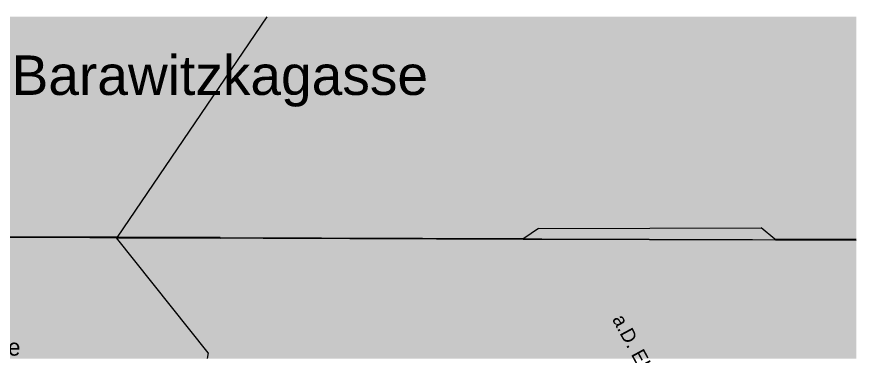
# Model space of a CAD drawing. Header units: metres. Extents: x -14 to 130, y -38 to 4.
# Drawn here: x 69.83 to 84.72, y -2.59 to 3.42 of the extents above; entities that cross this region are included whole.
import ezdxf

# ---------------------------------------------------------------- set-up
doc = ezdxf.new("R2010")
doc.units = ezdxf.units.M
doc.header["$MEASUREMENT"] = 0
doc.set_wipeout_variables(frame=1)
doc.linetypes.add('Wipeout_Contour', pattern=[1, 0, -1])
for name, color, linetype in [('-1._Keller PP Icon_1_0', 7, 'Continuous'), ('-1._Keller PP Icon_1_230 Decke abgehaengt', 7, 'Continuous'), ('-1._Keller PP Icon_1_710 Gelände', 7, 'Continuous'), ('-1._Keller PP Icon_1_844 Umriss 2D', 7, 'Continuous'), ('-1._Keller PP Icon_1_925 Vorentwurf Beschriftung', 7, 'Continuous')]:
    doc.layers.add(name, color=color, linetype=linetype)
doc.styles.add('ERSTELLTER_STIL_5', font='')
doc.styles.add('ERSTELLTER_STIL_7', font='arial.ttf')
doc.styles.get('ERSTELLTER_STIL_5').set_extended_font_data('Eurostile')

msp = doc.modelspace()

# ---------------------------------------------------------------- wipeouts: each hides what was drawn before it
at = {"color": 254, "linetype": 'Wipeout_Contour', "lineweight": 0, "ltscale": 308.749813}
msp.add_wipeout([(60.344, 3.424), (60.344, -37.114), (84.724, -37.114), (84.724, 3.424)], dxfattribs=at).dxf.layer = '-1._Keller PP Icon_1_0'

# ---------------------------------------------------------------- next in the draw order: hatches: boundary and pattern name
at = {"layer": '-1._Keller PP Icon_1_710 Gelände', "linetype": 'Continuous', "lineweight": 13, "true_color": 0xb4b4b4}
msp.add_hatch(color=253, dxfattribs=at).paths.add_polyline_path([(60.344, 3.424), (60.344, -2.617), (63.957, -2.637), (82.942, -2.637), (84.724, -2.639), (84.724, 3.424)])

# ---------------------------------------------------------------- next in the draw order: linework, layer by layer
at = {"layer": '-1._Keller PP Icon_1_710 Gelände', "color": 83, "linetype": 'Continuous', "lineweight": 13, "ltscale": 1000, "true_color": 0x89cd89}
for p, q in [((74.267, 3.424), (71.607, -0.484)), ((79.089, -0.332), (78.827, -0.507)), ((79.089, -0.332), (83.037, -0.317)), ((83.278, -0.521), (83.037, -0.317)), ((71.607, -0.484), (63.953, -0.46)), ((71.6, -0.494), (63.953, -0.47)), ((71.6, -0.494), (71.607, -0.484)), ((73.224, -2.536), (71.6, -0.494)), ((71.6, -0.494), (73.438, -0.5)), ((73.438, -0.49), (71.607, -0.484)), ((73.438, -0.49), (78.827, -0.507)), ((81.051, -0.524), (73.438, -0.5)), ((84.724, -0.536), (81.051, -0.524)), ((84.724, -0.526), (83.278, -0.521)), ((73.224, -2.536), (73.205, -2.638))]:
    msp.add_line(p, q, dxfattribs=at)
at = {"layer": '-1._Keller PP Icon_1_710 Gelände', "color": 8, "linetype": 'Continuous', "lineweight": 0, "ltscale": 1000, "flags": 128}
msp.add_lwpolyline([(60.344, -0.45), (78.812, -0.517), (83.29, -0.531), (84.724, -0.536)], dxfattribs=at)

# ---------------------------------------------------------------- next in the draw order: texts
at = {"layer": '-1._Keller PP Icon_1_230 Decke abgehaengt', "color": 7, "linetype": 'Continuous', "lineweight": 13, "insert": (80.384, -1.94), "char_height": 0.25, "attachment_point": 7, "rotation": 298.3849, "style": 'ERSTELLTER_STIL_5'}
msp.add_mtext('\\A1;{\\pql;\\fEurostile|b0|i0|c0|p0;\\W1.000000;a.D. EI90 \\fEurostile|b0|i0|c0|p0;\\W1.000000; \\fEurostile|b0|i0|c0|p0;\\W1.000000;Promat}', dxfattribs=at)
at = {"layer": '-1._Keller PP Icon_1_844 Umriss 2D', "color": 9, "linetype": 'Continuous', "lineweight": 13, "true_color": 0xaab9ca, "insert": (68.466, -2.437), "char_height": 0.3, "attachment_point": 4, "style": 'ERSTELLTER_STIL_5'}
msp.add_mtext('\\A1;{\\pql;\\fEurostile|b0|i0|c0|p0;\\W1.000000;Baulinie}', dxfattribs=at)
at = {"layer": '-1._Keller PP Icon_1_925 Vorentwurf Beschriftung', "color": 7, "linetype": 'Continuous', "lineweight": 13, "insert": (73.431, 1.827), "char_height": 0.7, "attachment_point": 8, "style": 'ERSTELLTER_STIL_7'}
msp.add_mtext('\\A1;{\\pqc;\\fHelvetica|b0|i0|c0|p0;\\W1.000000;Barawitzkagasse}', dxfattribs=at)

doc.saveas('drawing.dxf')
